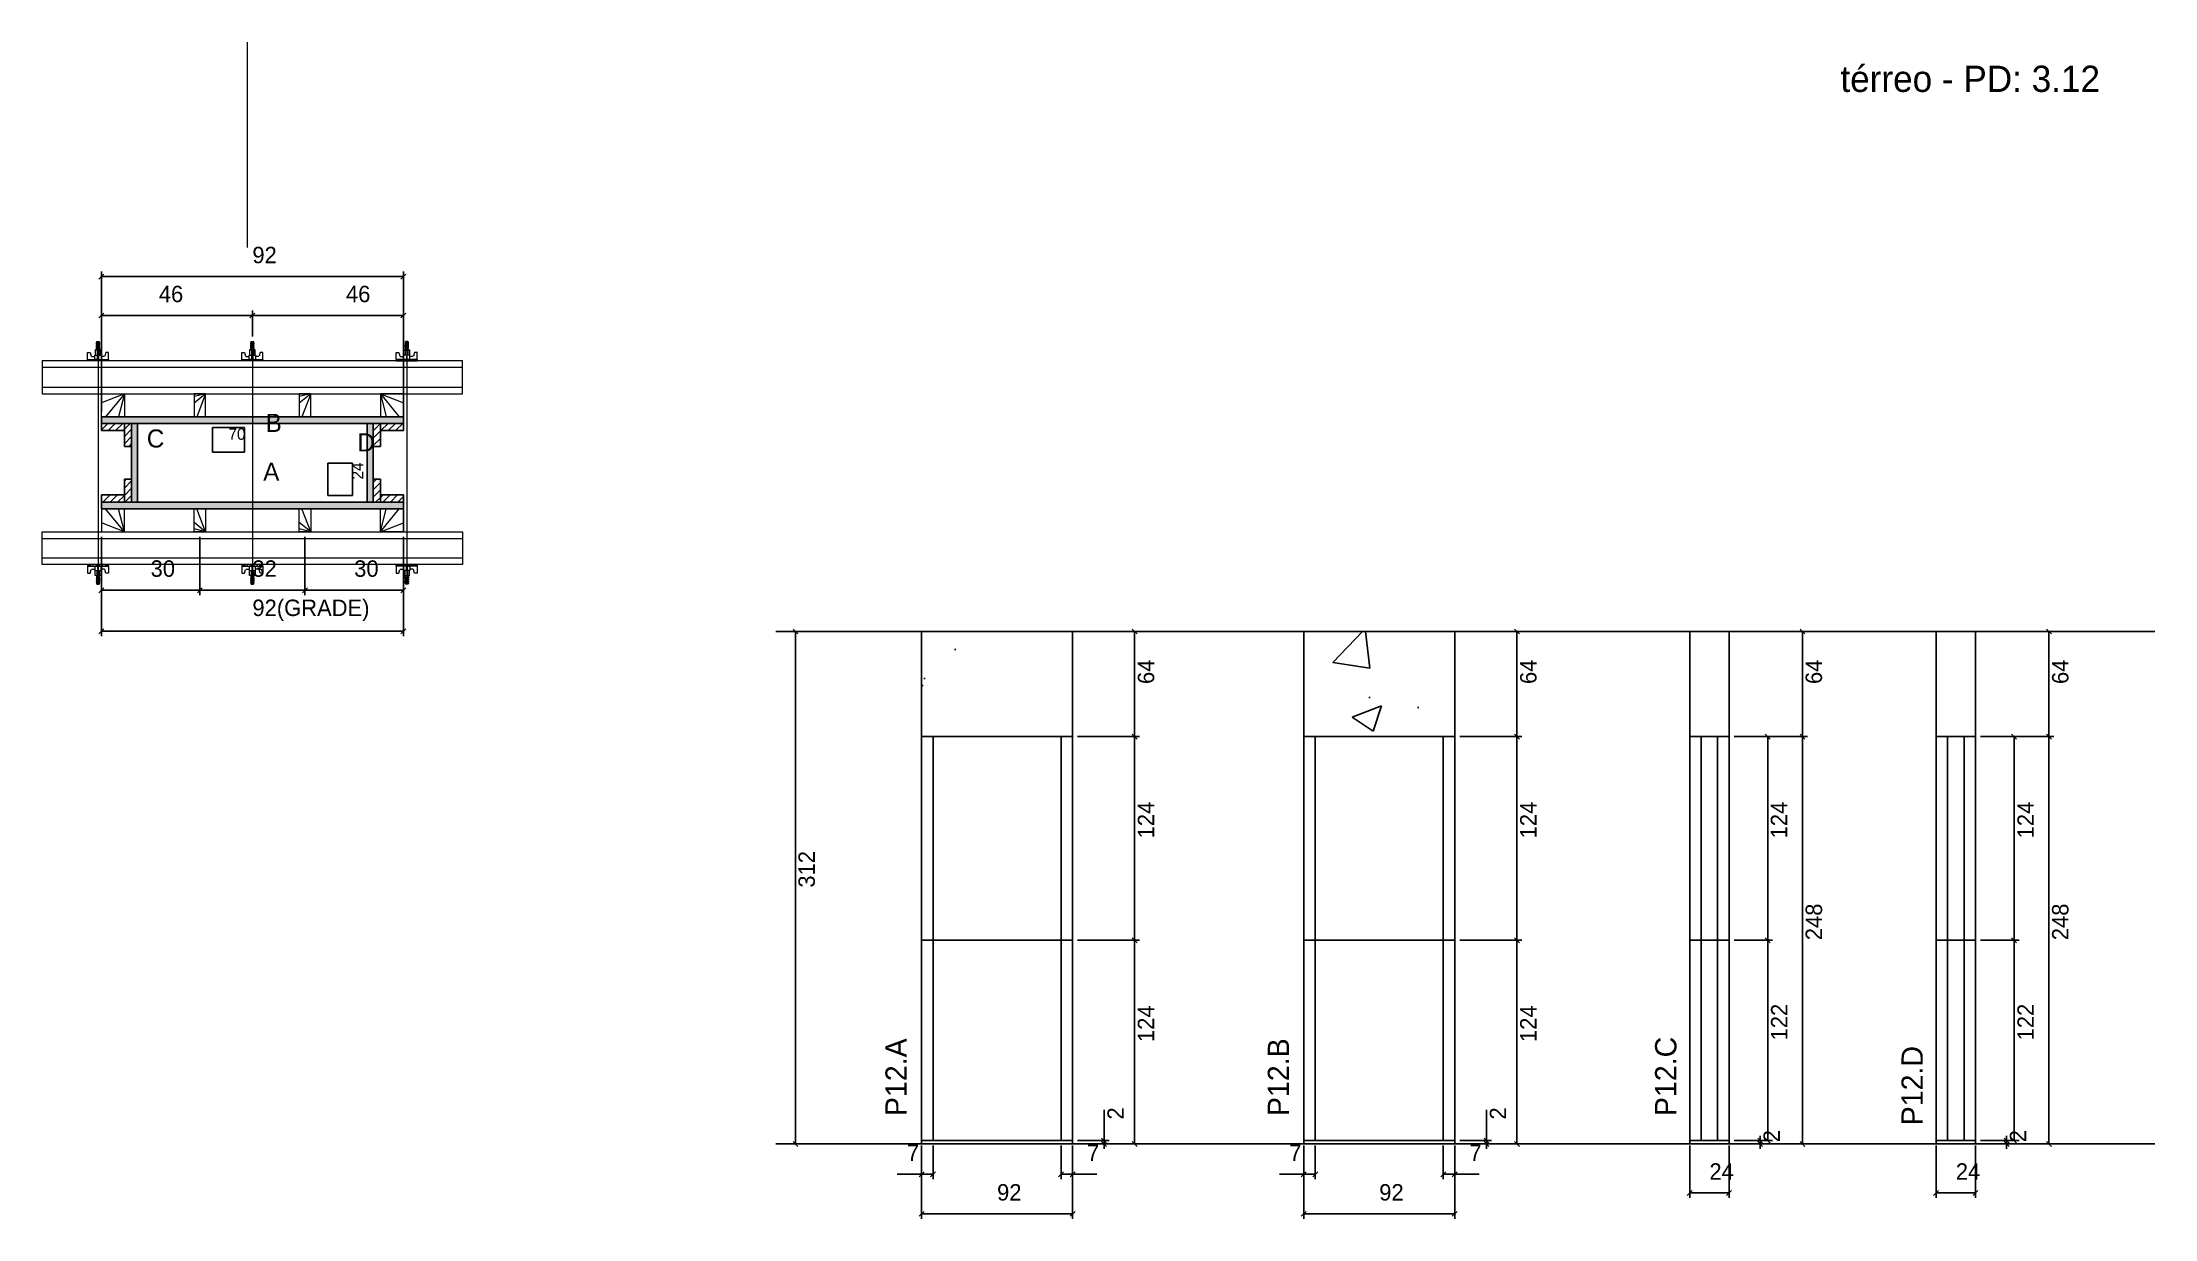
# Model space of a CAD drawing. Header units: metres. Extents: x 17755 to 19042, y 5080 to 5796.
import ezdxf

# ---------------------------------------------------------------- set-up
doc = ezdxf.new("R2010")
doc.units = ezdxf.units.M
for name, color, linetype in [('CHAPA', 7, 'Continuous'), ('COTA', 7, 'Continuous'), ('Hachura', 7, 'Continuous'), ('Madeira', 7, 'Continuous'), ('NOMENCLATURA', 7, 'Continuous'), ('Nível', 7, 'Continuous'), ('Painéis', 7, 'Continuous'), ('Perfil Metálico', 7, 'Continuous'), ('SARR_2.2x7', 7, 'Continuous'), ('SARRAFO', 7, 'Continuous'), ('Texto Seção', 7, 'Continuous'), ('TEXTO_GERAL', 7, 'Continuous')]:
    doc.layers.add(name, color=color, linetype=linetype)

msp = doc.modelspace()

# ---------------------------------------------------------------- hatches: boundary and pattern name
at = {"layer": 'COTA'}
h = msp.add_hatch(dxfattribs=at)
h.set_pattern_fill('AR-CONC')
h.paths.add_polyline_path([(18290.8, 5373.4), (18382.8, 5373.4), (18382.8, 5437.4), (18290.8, 5437.4), (18290.8, 5373.4)])
h = msp.add_hatch(dxfattribs=at)
h.set_pattern_fill('AR-CONC')
h.paths.add_polyline_path([(18523.6, 5373.4), (18615.6, 5373.4), (18615.6, 5437.4), (18523.6, 5437.4), (18523.6, 5373.4)])
h = msp.add_hatch(dxfattribs=at)
h.set_pattern_fill('AR-CONC')
h.paths.add_polyline_path([(18758.7, 5373.4), (18782.7, 5373.4), (18782.7, 5437.4), (18758.7, 5437.4), (18758.7, 5373.4)])
h = msp.add_hatch(dxfattribs=at)
h.set_pattern_fill('AR-CONC')
h.paths.add_polyline_path([(18908.8, 5373.4), (18932.8, 5373.4), (18932.8, 5437.4), (18908.8, 5437.4), (18908.8, 5373.4)])
at = {"layer": 'Hachura'}
h = msp.add_hatch(color=7, dxfattribs=at)
h.dxf.hatch_style = 1
h.paths.add_polyline_path([(17791.2, 5564.1), (17791.2, 5568.1), (17975.2, 5568.1), (17975.2, 5564.1), (17791.2, 5564.1)])
h = msp.add_hatch(color=7, dxfattribs=at)
h.dxf.hatch_style = 1
h.paths.add_polyline_path([(17791.2, 5564.1), (17791.2, 5568.1), (17975.2, 5568.1), (17975.2, 5564.1), (17791.2, 5564.1)])
h = msp.add_hatch(dxfattribs=at)
h.set_pattern_fill('ANSI31')
h.paths.add_polyline_path([(17805.2, 5564.1), (17805.2, 5559.7), (17791.2, 5559.7), (17791.2, 5564.1), (17805.2, 5564.1)])
h = msp.add_hatch(dxfattribs=at)
h.set_pattern_fill('ANSI31')
h.paths.add_polyline_path([(17809.6, 5564.1), (17805.2, 5564.1), (17805.2, 5550.1), (17809.6, 5550.1), (17809.6, 5564.1)])
h = msp.add_hatch(color=7, dxfattribs=at)
h.dxf.hatch_style = 1
h.paths.add_polyline_path([(17813.2, 5564.1), (17809.6, 5564.1), (17809.6, 5516.1), (17813.2, 5516.1), (17813.2, 5564.1)])
h = msp.add_hatch(color=7, dxfattribs=at)
h.dxf.hatch_style = 1
h.paths.add_polyline_path([(17813.2, 5564.1), (17809.6, 5564.1), (17809.6, 5516.1), (17813.2, 5516.1), (17813.2, 5564.1)])
h = msp.add_hatch(color=7, dxfattribs=at)
h.dxf.hatch_style = 1
h.paths.add_polyline_path([(17956.8, 5564.1), (17953.2, 5564.1), (17953.2, 5516.1), (17956.8, 5516.1), (17956.8, 5564.1)])
h = msp.add_hatch(color=7, dxfattribs=at)
h.dxf.hatch_style = 1
h.paths.add_polyline_path([(17956.8, 5564.1), (17953.2, 5564.1), (17953.2, 5516.1), (17956.8, 5516.1), (17956.8, 5564.1)])
h = msp.add_hatch(dxfattribs=at)
h.set_pattern_fill('ANSI31')
h.paths.add_polyline_path([(17961.2, 5564.1), (17956.8, 5564.1), (17956.8, 5550.1), (17961.2, 5550.1), (17961.2, 5564.1)])
h = msp.add_hatch(dxfattribs=at)
h.set_pattern_fill('ANSI31')
h.paths.add_polyline_path([(17961.2, 5564.1), (17961.2, 5559.7), (17975.2, 5559.7), (17975.2, 5564.1), (17961.2, 5564.1)])
h = msp.add_hatch(dxfattribs=at)
h.set_pattern_fill('ANSI31')
h.paths.add_polyline_path([(17805.2, 5516.1), (17805.2, 5520.5), (17791.2, 5520.5), (17791.2, 5516.1), (17805.2, 5516.1)])
h = msp.add_hatch(dxfattribs=at)
h.set_pattern_fill('ANSI31')
h.paths.add_polyline_path([(17809.6, 5516.1), (17805.2, 5516.1), (17805.2, 5530.1), (17809.6, 5530.1), (17809.6, 5516.1)])
h = msp.add_hatch(dxfattribs=at)
h.set_pattern_fill('ANSI31')
h.paths.add_polyline_path([(17961.2, 5516.1), (17956.8, 5516.1), (17956.8, 5530.1), (17961.2, 5530.1), (17961.2, 5516.1)])
h = msp.add_hatch(dxfattribs=at)
h.set_pattern_fill('ANSI31')
h.paths.add_polyline_path([(17961.2, 5516.1), (17961.2, 5520.5), (17975.2, 5520.5), (17975.2, 5516.1), (17961.2, 5516.1)])
h = msp.add_hatch(color=7, dxfattribs=at)
h.dxf.hatch_style = 1
h.paths.add_polyline_path([(17791.2, 5516.1), (17791.2, 5512.1), (17975.2, 5512.1), (17975.2, 5516.1), (17791.2, 5516.1)])
h = msp.add_hatch(color=7, dxfattribs=at)
h.dxf.hatch_style = 1
h.paths.add_polyline_path([(17791.2, 5516.1), (17791.2, 5512.1), (17975.2, 5512.1), (17975.2, 5516.1), (17791.2, 5516.1)])

# ---------------------------------------------------------------- linework, layer by layer
at = {"layer": 'CHAPA', "color": 1, "lineweight": 25}
for points in [[(17791.2, 5564.1), (17791.2, 5568.1), (17975.2, 5568.1), (17975.2, 5564.1)], [(17791.2, 5564.1), (17791.2, 5568.1), (17975.2, 5568.1), (17975.2, 5564.1)], [(17813.2, 5564.1), (17809.6, 5564.1), (17809.6, 5516.1), (17813.2, 5516.1)], [(17813.2, 5564.1), (17809.6, 5564.1), (17809.6, 5516.1), (17813.2, 5516.1)], [(17956.8, 5564.1), (17953.2, 5564.1), (17953.2, 5516.1), (17956.8, 5516.1)], [(17956.8, 5564.1), (17953.2, 5564.1), (17953.2, 5516.1), (17956.8, 5516.1)], [(17791.2, 5516.1), (17791.2, 5512.1), (17975.2, 5512.1), (17975.2, 5516.1)], [(17791.2, 5516.1), (17791.2, 5512.1), (17975.2, 5512.1), (17975.2, 5516.1)]]:
    msp.add_lwpolyline(points, close=True, dxfattribs=at)
at = {"layer": 'COTA', "color": 0, "lineweight": 25}
for p, q in [((17792.7, 5655), (17789.7, 5652)), ((17973.7, 5652), (17976.7, 5655)), ((17792.7, 5631.3), (17789.7, 5628.3)), ((17884.7, 5631.3), (17881.7, 5628.3)), ((17881.7, 5628.3), (17884.7, 5631.3)), ((17973.7, 5628.3), (17976.7, 5631.3)), ((17792.7, 5464), (17789.7, 5461)), ((17849.7, 5461), (17852.7, 5464)), ((17852.7, 5464), (17849.7, 5461)), ((17913.7, 5461), (17916.7, 5464)), ((17916.7, 5464), (17913.7, 5461)), ((17973.7, 5461), (17976.7, 5464)), ((17792.7, 5439), (17789.7, 5436)), ((17973.7, 5436), (17976.7, 5439)), ((18215.5, 5435.9), (18212.5, 5438.9)), ((18422.1, 5435.9), (18419.1, 5438.9)), ((18655, 5435.9), (18652, 5438.9)), ((18828.9, 5435.9), (18825.9, 5438.9)), ((18979, 5435.9), (18976, 5438.9)), ((18419.1, 5374.9), (18422.1, 5371.9)), ((18422.1, 5371.9), (18419.1, 5374.9)), ((18652, 5374.9), (18655, 5371.9)), ((18655, 5371.9), (18652, 5374.9)), ((18807.7, 5371.9), (18804.7, 5374.9)), ((18825.9, 5374.9), (18828.9, 5371.9)), ((18828.9, 5371.9), (18825.9, 5374.9)), ((18957.8, 5371.9), (18954.8, 5374.9)), ((18976, 5374.9), (18979, 5371.9)), ((18979, 5371.9), (18976, 5374.9)), ((18422.1, 5247.9), (18419.1, 5250.9)), ((18419.1, 5250.9), (18422.1, 5247.9)), ((18655, 5247.9), (18652, 5250.9)), ((18652, 5250.9), (18655, 5247.9)), ((18804.7, 5250.9), (18807.7, 5247.9)), ((18807.7, 5247.9), (18804.7, 5250.9)), ((18954.8, 5250.9), (18957.8, 5247.9)), ((18957.8, 5247.9), (18954.8, 5250.9)), ((18212.5, 5126.9), (18215.5, 5123.9)), ((18400.5, 5128.9), (18403.5, 5125.9)), ((18403.5, 5123.9), (18400.5, 5126.9)), ((18419.1, 5126.9), (18422.1, 5123.9)), ((18633.4, 5128.9), (18636.4, 5125.9)), ((18636.4, 5123.9), (18633.4, 5126.9)), ((18652, 5126.9), (18655, 5123.9)), ((18800.1, 5128.9), (18803.1, 5125.9)), ((18803.1, 5123.9), (18800.1, 5126.9)), ((18804.7, 5128.9), (18807.7, 5125.9)), ((18825.9, 5126.9), (18828.9, 5123.9)), ((18950.2, 5128.9), (18953.2, 5125.9)), ((18953.2, 5123.9), (18950.2, 5126.9)), ((18954.8, 5128.9), (18957.8, 5125.9)), ((18976, 5126.9), (18979, 5123.9)), ((18292.3, 5108.4), (18289.3, 5105.4)), ((18296.3, 5105.4), (18299.3, 5108.4)), ((18377.3, 5108.4), (18374.3, 5105.4)), ((18381.3, 5105.4), (18384.3, 5108.4)), ((18525.1, 5108.4), (18522.1, 5105.4)), ((18529.1, 5105.4), (18532.1, 5108.4)), ((18610.1, 5108.4), (18607.1, 5105.4)), ((18614.1, 5105.4), (18617.1, 5108.4)), ((18760.2, 5097), (18757.2, 5094)), ((18781.2, 5094), (18784.2, 5097)), ((18910.3, 5097), (18907.3, 5094)), ((18931.3, 5094), (18934.3, 5097)), ((18292.3, 5084.3), (18289.3, 5081.3)), ((18381.3, 5081.3), (18384.3, 5084.3)), ((18525.1, 5084.3), (18522.1, 5081.3)), ((18614.1, 5081.3), (18617.1, 5084.3))]:
    msp.add_line(p, q, dxfattribs=at)
at = {"layer": 'COTA', "color": 241, "lineweight": 25}
for p, q in [((17791.2, 5571.1), (17791.2, 5656.5)), ((17975.2, 5653.5), (17791.2, 5653.5)), ((17975.2, 5571.1), (17975.2, 5656.5)), ((17791.2, 5605.1), (17791.2, 5632.8)), ((17791.2, 5629.8), (17883.2, 5629.8)), ((17883.2, 5616.9), (17883.2, 5632.8)), ((17883.2, 5616.9), (17883.2, 5632.8)), ((17975.2, 5629.8), (17883.2, 5629.8)), ((17975.2, 5605.1), (17975.2, 5632.8)), ((17791.2, 5495.1), (17791.2, 5434.5)), ((17791.2, 5495.1), (17791.2, 5459.5)), ((17851.2, 5495.1), (17851.2, 5459.5)), ((17851.2, 5495.1), (17851.2, 5459.5)), ((17915.2, 5495.1), (17915.2, 5459.5)), ((17915.2, 5495.1), (17915.2, 5459.5)), ((17975.2, 5495.1), (17975.2, 5434.5)), ((17975.2, 5495.1), (17975.2, 5459.5)), ((17791.2, 5462.5), (17851.2, 5462.5)), ((17851.2, 5462.5), (17915.2, 5462.5)), ((17915.2, 5462.5), (17975.2, 5462.5)), ((17975.2, 5437.5), (17791.2, 5437.5)), ((18382.8, 5437.4), (18290.8, 5437.4)), ((18290.8, 5373.4), (18290.8, 5437.4)), ((18382.8, 5373.4), (18382.8, 5437.4)), ((18615.6, 5437.4), (18523.6, 5437.4)), ((18523.6, 5373.4), (18523.6, 5437.4)), ((18615.6, 5373.4), (18615.6, 5437.4))]:
    msp.add_line(p, q, dxfattribs=at)
at = {"layer": 'COTA', "color": 180, "lineweight": 25}
for p, q in [((17878.3, 5561.6), (17859, 5561.6)), ((17859, 5561.6), (17859, 5546.6)), ((17878.3, 5546.6), (17878.3, 5561.6)), ((17859, 5546.6), (17878.3, 5546.6)), ((17944.2, 5539.8), (17929.2, 5539.8)), ((17929.2, 5539.8), (17929.2, 5520.1)), ((17944.2, 5520.1), (17944.2, 5539.8)), ((17929.2, 5520.1), (17944.2, 5520.1))]:
    msp.add_line(p, q, dxfattribs=at)
at = {"layer": 'COTA', "color": 4, "lineweight": 25}
for p, q in [((18205.1, 5437.4), (18217, 5437.4)), ((18214, 5125.4), (18214, 5437.4)), ((18385.8, 5437.4), (18423.6, 5437.4)), ((18420.6, 5373.4), (18420.6, 5437.4)), ((18618.6, 5437.4), (18656.5, 5437.4)), ((18653.5, 5373.4), (18653.5, 5437.4)), ((18785.7, 5437.4), (18830.4, 5437.4)), ((18827.4, 5373.4), (18827.4, 5437.4)), ((18935.8, 5437.4), (18980.5, 5437.4)), ((18977.5, 5373.4), (18977.5, 5437.4)), ((18385.8, 5373.4), (18423.6, 5373.4)), ((18385.8, 5373.4), (18423.6, 5373.4)), ((18420.6, 5249.4), (18420.6, 5373.4)), ((18618.6, 5373.4), (18656.5, 5373.4)), ((18618.6, 5373.4), (18656.5, 5373.4)), ((18653.5, 5249.4), (18653.5, 5373.4)), ((18785.7, 5373.4), (18830.4, 5373.4)), ((18785.7, 5373.4), (18830.4, 5373.4)), ((18785.7, 5373.4), (18809.2, 5373.4)), ((18806.2, 5373.4), (18806.2, 5249.4)), ((18827.4, 5125.4), (18827.4, 5373.4)), ((18935.8, 5373.4), (18980.5, 5373.4)), ((18935.8, 5373.4), (18980.5, 5373.4)), ((18935.8, 5373.4), (18959.3, 5373.4)), ((18956.3, 5373.4), (18956.3, 5249.4)), ((18977.5, 5125.4), (18977.5, 5373.4)), ((18385.8, 5249.4), (18423.6, 5249.4)), ((18385.8, 5249.4), (18423.6, 5249.4)), ((18420.6, 5125.4), (18420.6, 5249.4)), ((18618.6, 5249.4), (18656.5, 5249.4)), ((18618.6, 5249.4), (18656.5, 5249.4)), ((18653.5, 5125.4), (18653.5, 5249.4)), ((18785.7, 5249.4), (18809.2, 5249.4)), ((18785.7, 5249.4), (18809.2, 5249.4)), ((18806.2, 5249.4), (18806.2, 5127.4)), ((18935.8, 5249.4), (18959.3, 5249.4)), ((18935.8, 5249.4), (18959.3, 5249.4)), ((18956.3, 5249.4), (18956.3, 5127.4)), ((18402, 5127.4), (18402, 5146.2)), ((18634.9, 5127.4), (18634.9, 5146.2)), ((18205.1, 5125.4), (18217, 5125.4)), ((18290.8, 5124.4), (18290.8, 5079.8)), ((18290.8, 5122.4), (18290.8, 5103.9)), ((18297.8, 5124.4), (18297.8, 5103.9)), ((18375.8, 5124.4), (18375.8, 5103.9)), ((18382.8, 5124.4), (18382.8, 5079.8)), ((18382.8, 5122.4), (18382.8, 5103.9)), ((18385.8, 5127.4), (18405, 5127.4)), ((18385.8, 5125.4), (18405, 5125.4)), ((18385.8, 5125.4), (18423.6, 5125.4)), ((18402, 5125.4), (18402, 5127.4)), ((18402, 5125.4), (18402, 5122.4)), ((18523.6, 5124.4), (18523.6, 5079.8)), ((18523.6, 5122.4), (18523.6, 5103.9)), ((18530.6, 5124.4), (18530.6, 5103.9)), ((18608.6, 5124.4), (18608.6, 5103.9)), ((18615.6, 5124.4), (18615.6, 5079.8)), ((18615.6, 5122.4), (18615.6, 5103.9)), ((18618.6, 5127.4), (18637.9, 5127.4)), ((18618.6, 5125.4), (18637.9, 5125.4)), ((18618.6, 5125.4), (18656.5, 5125.4)), ((18634.9, 5125.4), (18634.9, 5127.4)), ((18634.9, 5125.4), (18634.9, 5122.4)), ((18758.7, 5124.4), (18758.7, 5092.5)), ((18782.7, 5124.4), (18782.7, 5092.5)), ((18785.7, 5127.4), (18804.6, 5127.4)), ((18785.7, 5127.4), (18809.2, 5127.4)), ((18785.7, 5125.4), (18804.6, 5125.4)), ((18785.7, 5125.4), (18830.4, 5125.4)), ((18801.6, 5127.4), (18801.6, 5130.4)), ((18801.6, 5125.4), (18801.6, 5127.4)), ((18801.6, 5125.4), (18801.6, 5122.4)), ((18908.8, 5124.4), (18908.8, 5092.5)), ((18932.8, 5124.4), (18932.8, 5092.5)), ((18935.8, 5127.4), (18954.7, 5127.4)), ((18935.8, 5127.4), (18959.3, 5127.4)), ((18935.8, 5125.4), (18954.7, 5125.4)), ((18935.8, 5125.4), (18980.5, 5125.4)), ((18951.7, 5127.4), (18951.7, 5130.4)), ((18951.7, 5125.4), (18951.7, 5127.4)), ((18951.7, 5125.4), (18951.7, 5122.4)), ((18290.8, 5106.9), (18276, 5106.9)), ((18297.8, 5106.9), (18290.8, 5106.9)), ((18375.8, 5106.9), (18382.8, 5106.9)), ((18382.8, 5106.9), (18397.5, 5106.9)), ((18523.6, 5106.9), (18508.9, 5106.9)), ((18530.6, 5106.9), (18523.6, 5106.9)), ((18608.6, 5106.9), (18615.6, 5106.9)), ((18615.6, 5106.9), (18630.4, 5106.9)), ((18382.8, 5082.8), (18290.8, 5082.8)), ((18615.6, 5082.8), (18523.6, 5082.8)), ((18758.7, 5095.5), (18782.7, 5095.5)), ((18908.8, 5095.5), (18932.8, 5095.5))]:
    msp.add_line(p, q, dxfattribs=at)
at = {"layer": 'COTA', "color": 241, "lineweight": 25}
for points in [[(18782.7, 5373.4), (18782.7, 5437.4), (18758.7, 5437.4), (18758.7, 5373.4)], [(18932.8, 5373.4), (18932.8, 5437.4), (18908.8, 5437.4), (18908.8, 5373.4)]]:
    msp.add_lwpolyline(points, dxfattribs=at)
at = {"layer": 'Hachura', "color": 0, "lineweight": 9}
for p, q in [((17788.1, 5613.2), (17790.3, 5612.1)), ((17790.2, 5611.9), (17788.1, 5612.9)), ((17788.1, 5612), (17790.3, 5610.9)), ((17790.2, 5610.7), (17788.1, 5611.8)), ((17788.1, 5610.8), (17790.3, 5609.8)), ((17790.2, 5609.5), (17788.1, 5610.6)), ((17788.2, 5613.6), (17788.5, 5613.9)), ((17788.2, 5613.3), (17788.2, 5613.6)), ((17790.1, 5613.6), (17788.2, 5613.6)), ((17788.2, 5613.3), (17790.1, 5612.3)), ((17788.2, 5613.3), (17790.1, 5612.3)), ((17788.2, 5612.1), (17788.2, 5612.7)), ((17790.1, 5611.8), (17788.2, 5612.7)), ((17788.2, 5612.1), (17790.1, 5611.1)), ((17788.2, 5610.9), (17788.2, 5611.6)), ((17790.1, 5610.6), (17788.2, 5611.6)), ((17788.2, 5611.4), (17788.2, 5611.6)), ((17788.2, 5610.9), (17790.1, 5610)), ((17788.2, 5609.8), (17788.2, 5610.4)), ((17790.1, 5609.5), (17788.2, 5610.4)), ((17788.5, 5613.9), (17789.8, 5613.9)), ((17790.1, 5612.9), (17788.8, 5613.6)), ((17790.2, 5613), (17789.1, 5613.6)), ((17789.6, 5613.6), (17790.3, 5613.2)), ((17790.1, 5613.6), (17789.8, 5613.9)), ((17789.8, 5613.6), (17790.1, 5613.4)), ((17790.1, 5612.9), (17790.1, 5612.3)), ((17790.1, 5611.1), (17790.1, 5611.8)), ((17790.1, 5610.4), (17790.1, 5610.6)), ((17790.1, 5610.4), (17790.1, 5610)), ((17882.1, 5613.2), (17884.3, 5612.1)), ((17884.2, 5611.9), (17882.1, 5612.9)), ((17882.1, 5612), (17884.3, 5610.9)), ((17884.2, 5610.7), (17882.1, 5611.8)), ((17882.1, 5610.8), (17884.3, 5609.8)), ((17884.2, 5609.5), (17882.1, 5610.6)), ((17882.2, 5613.6), (17882.5, 5613.9)), ((17882.2, 5613.3), (17882.2, 5613.6)), ((17884.1, 5613.6), (17882.2, 5613.6)), ((17882.2, 5613.3), (17884.1, 5612.3)), ((17882.2, 5613.3), (17884.1, 5612.3)), ((17882.2, 5612.1), (17882.2, 5612.7)), ((17884.1, 5611.8), (17882.2, 5612.7)), ((17882.2, 5612.1), (17884.1, 5611.1)), ((17882.2, 5610.9), (17882.2, 5611.6)), ((17884.1, 5610.6), (17882.2, 5611.6)), ((17882.2, 5611.4), (17882.2, 5611.6)), ((17882.2, 5610.9), (17884.1, 5610)), ((17882.2, 5609.8), (17882.2, 5610.4)), ((17884.1, 5609.5), (17882.2, 5610.4)), ((17882.5, 5613.9), (17883.8, 5613.9)), ((17884.1, 5612.9), (17882.8, 5613.6)), ((17884.2, 5613), (17883.1, 5613.6)), ((17883.6, 5613.6), (17884.3, 5613.2)), ((17884.1, 5613.6), (17883.8, 5613.9)), ((17883.8, 5613.6), (17884.1, 5613.4)), ((17884.1, 5612.9), (17884.1, 5612.3)), ((17884.1, 5611.1), (17884.1, 5611.8)), ((17884.1, 5610.4), (17884.1, 5610.6)), ((17884.1, 5610.4), (17884.1, 5610)), ((17976.8, 5613.6), (17976.1, 5613.2)), ((17978.3, 5613.2), (17976.1, 5612.1)), ((17978.3, 5612), (17976.1, 5610.9)), ((17978.3, 5610.8), (17976.1, 5609.8)), ((17976.2, 5613), (17977.3, 5613.6)), ((17976.2, 5611.9), (17978.3, 5612.9)), ((17976.2, 5610.7), (17978.3, 5611.8)), ((17976.2, 5609.5), (17978.3, 5610.6)), ((17976.3, 5613.6), (17976.6, 5613.9)), ((17976.6, 5613.6), (17976.3, 5613.4)), ((17976.3, 5612.9), (17977.6, 5613.6)), ((17976.3, 5613.6), (17978.2, 5613.6)), ((17978.2, 5613.3), (17976.3, 5612.3)), ((17978.2, 5613.3), (17976.3, 5612.3)), ((17976.3, 5612.9), (17976.3, 5612.3)), ((17976.3, 5611.8), (17978.2, 5612.7)), ((17978.2, 5612.1), (17976.3, 5611.1)), ((17976.3, 5611.1), (17976.3, 5611.8)), ((17976.3, 5610.6), (17978.2, 5611.6)), ((17978.2, 5610.9), (17976.3, 5610)), ((17976.3, 5610.4), (17976.3, 5610.6)), ((17976.3, 5610.4), (17976.3, 5610)), ((17976.3, 5609.5), (17978.2, 5610.4)), ((17977.9, 5613.9), (17976.6, 5613.9)), ((17978.2, 5613.6), (17977.9, 5613.9)), ((17978.2, 5613.3), (17978.2, 5613.6)), ((17978.2, 5612.1), (17978.2, 5612.7)), ((17978.2, 5610.9), (17978.2, 5611.6)), ((17978.2, 5611.4), (17978.2, 5611.6)), ((17978.2, 5609.8), (17978.2, 5610.4)), ((17782.7, 5607.3), (17784.4, 5607.3)), ((17782.7, 5603), (17795.6, 5603)), ((17782.7, 5603), (17787.9, 5603)), ((17782.8, 5602.1), (17782.8, 5607.2)), ((17795.6, 5602.1), (17782.8, 5602.1)), ((17782.9, 5603), (17782.9, 5602.1)), ((17783.1, 5603), (17783.1, 5602.1)), ((17783.4, 5603), (17783.4, 5602.1)), ((17783.9, 5603), (17783.9, 5602.1)), ((17784.4, 5607.3), (17785, 5605)), ((17784.7, 5603), (17784.7, 5602.1)), ((17785.3, 5604.8), (17787.3, 5604.8)), ((17786.2, 5603), (17786.2, 5602.1)), ((17794.7, 5602.1), (17786.9, 5602.1)), ((17787.3, 5605.6), (17791.1, 5605.6)), ((17787.3, 5603), (17787.3, 5605.6)), ((17789.2, 5603), (17787.3, 5603)), ((17790.9, 5608.8), (17787.5, 5608.8)), ((17787.5, 5608.8), (17787.5, 5605.6)), ((17790.9, 5608.7), (17787.5, 5608.7)), ((17787.9, 5603), (17788.6, 5603)), ((17789.3, 5608.8), (17788.1, 5609.4)), ((17788.2, 5609.8), (17790.1, 5608.8)), ((17789.1, 5608.8), (17788.2, 5609.3)), ((17788.2, 5608.8), (17788.2, 5609.3)), ((17788.2, 5602.7), (17788.2, 5602.9)), ((17788.2, 5602.2), (17788.2, 5602.7)), ((17788.6, 5608.8), (17788.6, 5605.6)), ((17788.9, 5603), (17788.9, 5605)), ((17789.2, 5603), (17789.2, 5602.1)), ((17789.4, 5605), (17789.4, 5603)), ((17790.1, 5609.5), (17790.1, 5608.8)), ((17790.1, 5608.8), (17790.1, 5605.6)), ((17790.2, 5602.9), (17790.2, 5602.4)), ((17790.9, 5605.6), (17790.9, 5608.8)), ((17791.1, 5605.6), (17790.9, 5605.6)), ((17791.1, 5605.6), (17790.9, 5605.6)), ((17791.1, 5605.6), (17791.1, 5603)), ((17793.1, 5604.8), (17791.1, 5604.8)), ((17792.2, 5603), (17792.2, 5602.1)), ((17794, 5607.3), (17793.4, 5605)), ((17793.7, 5603), (17793.7, 5602.1)), ((17795.6, 5607.3), (17794, 5607.3)), ((17794.5, 5603), (17794.5, 5602.1)), ((17795, 5603), (17795, 5602.1)), ((17795.3, 5603), (17795.3, 5602.1)), ((17795.5, 5603), (17795.5, 5602.1)), ((17795.6, 5603), (17795.6, 5607.3)), ((17795.6, 5603), (17795.6, 5602.1)), ((17876.7, 5607.3), (17878.4, 5607.3)), ((17876.7, 5603), (17889.6, 5603)), ((17876.7, 5603), (17881.9, 5603)), ((17876.8, 5602.1), (17876.8, 5607.2)), ((17889.6, 5602.1), (17876.8, 5602.1)), ((17876.9, 5603), (17876.9, 5602.1)), ((17877.1, 5603), (17877.1, 5602.1)), ((17877.4, 5603), (17877.4, 5602.1)), ((17877.9, 5603), (17877.9, 5602.1)), ((17878.4, 5607.3), (17879, 5605)), ((17878.7, 5603), (17878.7, 5602.1)), ((17879.3, 5604.8), (17881.3, 5604.8)), ((17880.2, 5603), (17880.2, 5602.1)), ((17888.7, 5602.1), (17880.9, 5602.1)), ((17881.3, 5605.6), (17885.1, 5605.6)), ((17881.3, 5603), (17881.3, 5605.6)), ((17883.2, 5603), (17881.3, 5603)), ((17884.9, 5608.8), (17881.5, 5608.8)), ((17881.5, 5608.8), (17881.5, 5605.6)), ((17884.9, 5608.7), (17881.5, 5608.7)), ((17881.9, 5603), (17882.6, 5603)), ((17883.3, 5608.8), (17882.1, 5609.4)), ((17882.2, 5609.8), (17884.1, 5608.8)), ((17883.1, 5608.8), (17882.2, 5609.3)), ((17882.2, 5608.8), (17882.2, 5609.3)), ((17882.2, 5602.7), (17882.2, 5602.9)), ((17882.2, 5602.2), (17882.2, 5602.7)), ((17882.6, 5608.8), (17882.6, 5605.6)), ((17882.9, 5603), (17882.9, 5605)), ((17883.2, 5603), (17883.2, 5602.1)), ((17883.4, 5605), (17883.4, 5603)), ((17884.1, 5609.5), (17884.1, 5608.8)), ((17884.1, 5608.8), (17884.1, 5605.6)), ((17884.2, 5602.9), (17884.2, 5602.4)), ((17884.9, 5605.6), (17884.9, 5608.8)), ((17885.1, 5605.6), (17884.9, 5605.6)), ((17885.1, 5605.6), (17884.9, 5605.6)), ((17885.1, 5605.6), (17885.1, 5603)), ((17887.1, 5604.8), (17885.1, 5604.8)), ((17886.2, 5603), (17886.2, 5602.1)), ((17888, 5607.3), (17887.4, 5605)), ((17887.7, 5603), (17887.7, 5602.1)), ((17889.6, 5607.3), (17888, 5607.3)), ((17888.5, 5603), (17888.5, 5602.1)), ((17889, 5603), (17889, 5602.1)), ((17889.3, 5603), (17889.3, 5602.1)), ((17889.5, 5603), (17889.5, 5602.1)), ((17889.6, 5603), (17889.6, 5607.3)), ((17889.6, 5603), (17889.6, 5602.1)), ((17970.8, 5603), (17970.8, 5607.3)), ((17970.8, 5607.3), (17972.4, 5607.3)), ((17983.7, 5603), (17970.8, 5603)), ((17970.8, 5603), (17970.8, 5602.1)), ((17970.8, 5602.1), (17983.6, 5602.1)), ((17970.9, 5603), (17970.9, 5602.1)), ((17971.1, 5603), (17971.1, 5602.1)), ((17971.4, 5603), (17971.4, 5602.1)), ((17971.7, 5602.1), (17979.5, 5602.1)), ((17971.9, 5603), (17971.9, 5602.1)), ((17972.4, 5607.3), (17973, 5605)), ((17972.7, 5603), (17972.7, 5602.1)), ((17973.3, 5604.8), (17975.3, 5604.8)), ((17974.2, 5603), (17974.2, 5602.1)), ((17979.1, 5605.6), (17975.3, 5605.6)), ((17975.3, 5605.6), (17975.3, 5603)), ((17975.3, 5605.6), (17975.5, 5605.6)), ((17975.3, 5605.6), (17975.5, 5605.6)), ((17975.5, 5608.8), (17978.9, 5608.8)), ((17975.5, 5605.6), (17975.5, 5608.8)), ((17975.5, 5608.7), (17978.9, 5608.7)), ((17976.2, 5602.9), (17976.2, 5602.4)), ((17978.2, 5609.8), (17976.3, 5608.8)), ((17976.3, 5609.5), (17976.3, 5608.8)), ((17976.3, 5608.8), (17976.3, 5605.6)), ((17977, 5605), (17977, 5603)), ((17977.1, 5608.8), (17978.3, 5609.4)), ((17977.2, 5603), (17979.1, 5603)), ((17977.2, 5603), (17977.2, 5602.1)), ((17977.3, 5608.8), (17978.2, 5609.3)), ((17977.5, 5603), (17977.5, 5605)), ((17977.8, 5608.8), (17977.8, 5605.6)), ((17978.5, 5603), (17977.8, 5603)), ((17978.2, 5608.8), (17978.2, 5609.3)), ((17978.2, 5602.7), (17978.2, 5602.9)), ((17978.2, 5602.2), (17978.2, 5602.7)), ((17983.7, 5603), (17978.5, 5603)), ((17978.9, 5608.8), (17978.9, 5605.6)), ((17979.1, 5603), (17979.1, 5605.6)), ((17981.1, 5604.8), (17979.1, 5604.8)), ((17980.2, 5603), (17980.2, 5602.1)), ((17982, 5607.3), (17981.4, 5605)), ((17981.7, 5603), (17981.7, 5602.1)), ((17983.7, 5607.3), (17982, 5607.3)), ((17982.5, 5603), (17982.5, 5602.1)), ((17983, 5603), (17983, 5602.1)), ((17983.3, 5603), (17983.3, 5602.1)), ((17983.5, 5603), (17983.5, 5602.1)), ((17983.6, 5602.1), (17983.6, 5607.2)), ((17782.7, 5477.2), (17795.6, 5477.2)), ((17782.7, 5477.2), (17787.9, 5477.2)), ((17782.7, 5472.9), (17784.4, 5472.9)), ((17795.6, 5478.1), (17782.8, 5478.1)), ((17782.8, 5478.1), (17782.8, 5473)), ((17782.9, 5477.2), (17782.9, 5478.1)), ((17783.1, 5477.2), (17783.1, 5478.1)), ((17783.4, 5477.2), (17783.4, 5478.1)), ((17783.9, 5477.2), (17783.9, 5478.1)), ((17784.4, 5472.9), (17785, 5475.1)), ((17784.7, 5477.2), (17784.7, 5478.1)), ((17785.3, 5475.4), (17787.3, 5475.4)), ((17786.2, 5477.2), (17786.2, 5478.1)), ((17794.7, 5478.1), (17786.9, 5478.1)), ((17789.2, 5477.2), (17787.3, 5477.2)), ((17787.3, 5477.2), (17787.3, 5474.6)), ((17787.3, 5474.6), (17791.1, 5474.6)), ((17787.5, 5471.4), (17787.5, 5474.6)), ((17790.9, 5471.5), (17787.5, 5471.5)), ((17790.9, 5471.4), (17787.5, 5471.4)), ((17787.9, 5477.2), (17788.6, 5477.2)), ((17789.3, 5471.4), (17788.1, 5470.8)), ((17790.2, 5470.7), (17788.1, 5469.6)), ((17788.1, 5469.4), (17790.3, 5470.4)), ((17790.2, 5469.5), (17788.1, 5468.4)), ((17788.1, 5468.2), (17790.3, 5469.3)), ((17788.2, 5477.9), (17788.2, 5477.5)), ((17788.2, 5477.5), (17788.2, 5477.3)), ((17788.2, 5470.4), (17790.1, 5471.4)), ((17789.1, 5471.4), (17788.2, 5470.9)), ((17788.2, 5471.4), (17788.2, 5470.9)), ((17790.1, 5470.7), (17788.2, 5469.8)), ((17788.2, 5470.4), (17788.2, 5469.8)), ((17788.2, 5469.3), (17790.1, 5470.2)), ((17790.1, 5469.6), (17788.2, 5468.6)), ((17788.2, 5469.3), (17788.2, 5468.6)), ((17788.2, 5468.1), (17790.1, 5469.1)), ((17788.2, 5468.8), (17788.2, 5468.6)), ((17788.6, 5471.4), (17788.6, 5474.6)), ((17788.9, 5477.2), (17788.9, 5475.2)), ((17789.2, 5477.2), (17789.2, 5478.1)), ((17789.4, 5475.2), (17789.4, 5477.2)), ((17790.1, 5471.4), (17790.1, 5474.6)), ((17790.1, 5470.7), (17790.1, 5471.4)), ((17790.1, 5469.8), (17790.1, 5470.2)), ((17790.1, 5469.8), (17790.1, 5469.6)), ((17790.1, 5469.1), (17790.1, 5468.4)), ((17790.2, 5477.3), (17790.2, 5477.8)), ((17790.9, 5474.6), (17790.9, 5471.4)), ((17791.1, 5474.6), (17790.9, 5474.6)), ((17791.1, 5474.6), (17790.9, 5474.6)), ((17791.1, 5474.6), (17791.1, 5477.2)), ((17793.1, 5475.4), (17791.1, 5475.4)), ((17792.2, 5477.2), (17792.2, 5478.1)), ((17794, 5472.9), (17793.4, 5475.1)), ((17793.7, 5477.2), (17793.7, 5478.1)), ((17795.6, 5472.9), (17794, 5472.9)), ((17794.5, 5477.2), (17794.5, 5478.1)), ((17795, 5477.2), (17795, 5478.1)), ((17795.3, 5477.2), (17795.3, 5478.1)), ((17795.5, 5477.2), (17795.5, 5478.1)), ((17795.6, 5477.2), (17795.6, 5478.1)), ((17795.6, 5477.2), (17795.6, 5472.9)), ((17876.7, 5477.2), (17889.6, 5477.2)), ((17876.7, 5477.2), (17881.9, 5477.2)), ((17876.7, 5472.9), (17878.4, 5472.9)), ((17889.6, 5478.1), (17876.8, 5478.1)), ((17876.8, 5478.1), (17876.8, 5473)), ((17876.9, 5477.2), (17876.9, 5478.1)), ((17877.1, 5477.2), (17877.1, 5478.1)), ((17877.4, 5477.2), (17877.4, 5478.1)), ((17877.9, 5477.2), (17877.9, 5478.1)), ((17878.4, 5472.9), (17879, 5475.1)), ((17878.7, 5477.2), (17878.7, 5478.1)), ((17879.3, 5475.4), (17881.3, 5475.4)), ((17880.2, 5477.2), (17880.2, 5478.1)), ((17888.7, 5478.1), (17880.9, 5478.1)), ((17883.2, 5477.2), (17881.3, 5477.2)), ((17881.3, 5477.2), (17881.3, 5474.6)), ((17881.3, 5474.6), (17885.1, 5474.6)), ((17881.5, 5471.4), (17881.5, 5474.6)), ((17884.9, 5471.5), (17881.5, 5471.5)), ((17884.9, 5471.4), (17881.5, 5471.4)), ((17881.9, 5477.2), (17882.6, 5477.2)), ((17883.3, 5471.4), (17882.1, 5470.8)), ((17884.2, 5470.7), (17882.1, 5469.6)), ((17882.1, 5469.4), (17884.3, 5470.4)), ((17884.2, 5469.5), (17882.1, 5468.4)), ((17882.1, 5468.2), (17884.3, 5469.3)), ((17882.2, 5477.9), (17882.2, 5477.5)), ((17882.2, 5477.5), (17882.2, 5477.3)), ((17882.2, 5470.4), (17884.1, 5471.4)), ((17883.1, 5471.4), (17882.2, 5470.9)), ((17882.2, 5471.4), (17882.2, 5470.9)), ((17884.1, 5470.7), (17882.2, 5469.8)), ((17882.2, 5470.4), (17882.2, 5469.8)), ((17882.2, 5469.3), (17884.1, 5470.2)), ((17884.1, 5469.6), (17882.2, 5468.6)), ((17882.2, 5469.3), (17882.2, 5468.6)), ((17882.2, 5468.1), (17884.1, 5469.1)), ((17882.2, 5468.8), (17882.2, 5468.6)), ((17882.6, 5471.4), (17882.6, 5474.6)), ((17882.9, 5477.2), (17882.9, 5475.2)), ((17883.2, 5477.2), (17883.2, 5478.1)), ((17883.4, 5475.2), (17883.4, 5477.2)), ((17884.1, 5471.4), (17884.1, 5474.6)), ((17884.1, 5470.7), (17884.1, 5471.4)), ((17884.1, 5469.8), (17884.1, 5470.2)), ((17884.1, 5469.8), (17884.1, 5469.6)), ((17884.1, 5469.1), (17884.1, 5468.4)), ((17884.2, 5477.3), (17884.2, 5477.8)), ((17884.9, 5474.6), (17884.9, 5471.4)), ((17885.1, 5474.6), (17884.9, 5474.6)), ((17885.1, 5474.6), (17884.9, 5474.6)), ((17885.1, 5474.6), (17885.1, 5477.2)), ((17887.1, 5475.4), (17885.1, 5475.4)), ((17886.2, 5477.2), (17886.2, 5478.1)), ((17888, 5472.9), (17887.4, 5475.1)), ((17887.7, 5477.2), (17887.7, 5478.1)), ((17889.6, 5472.9), (17888, 5472.9)), ((17888.5, 5477.2), (17888.5, 5478.1)), ((17889, 5477.2), (17889, 5478.1)), ((17889.3, 5477.2), (17889.3, 5478.1)), ((17889.5, 5477.2), (17889.5, 5478.1)), ((17889.6, 5477.2), (17889.6, 5478.1)), ((17889.6, 5477.2), (17889.6, 5472.9)), ((17970.8, 5478.1), (17983.6, 5478.1)), ((17970.8, 5477.2), (17970.8, 5478.1)), ((17983.7, 5477.2), (17970.8, 5477.2)), ((17970.8, 5477.2), (17970.8, 5472.9)), ((17970.8, 5472.9), (17972.4, 5472.9)), ((17970.9, 5477.2), (17970.9, 5478.1)), ((17971.1, 5477.2), (17971.1, 5478.1)), ((17971.4, 5477.2), (17971.4, 5478.1)), ((17971.7, 5478.1), (17979.5, 5478.1)), ((17971.9, 5477.2), (17971.9, 5478.1)), ((17972.4, 5472.9), (17973, 5475.1)), ((17972.7, 5477.2), (17972.7, 5478.1)), ((17973.3, 5475.4), (17975.3, 5475.4)), ((17974.2, 5477.2), (17974.2, 5478.1)), ((17975.3, 5474.6), (17975.3, 5477.2)), ((17979.1, 5474.6), (17975.3, 5474.6)), ((17975.3, 5474.6), (17975.5, 5474.6)), ((17975.3, 5474.6), (17975.5, 5474.6)), ((17975.5, 5474.6), (17975.5, 5471.4)), ((17975.5, 5471.5), (17978.9, 5471.5)), ((17975.5, 5471.4), (17978.9, 5471.4)), ((17978.3, 5469.4), (17976.1, 5470.4)), ((17978.3, 5468.2), (17976.1, 5469.3)), ((17976.2, 5477.3), (17976.2, 5477.8)), ((17976.2, 5470.7), (17978.3, 5469.6)), ((17976.2, 5469.5), (17978.3, 5468.4)), ((17976.3, 5471.4), (17976.3, 5474.6)), ((17976.3, 5470.7), (17976.3, 5471.4)), ((17978.2, 5470.4), (17976.3, 5471.4)), ((17976.3, 5470.7), (17978.2, 5469.8)), ((17976.3, 5469.8), (17976.3, 5470.2)), ((17978.2, 5469.3), (17976.3, 5470.2)), ((17976.3, 5469.8), (17976.3, 5469.6)), ((17976.3, 5469.6), (17978.2, 5468.6)), ((17976.3, 5469.1), (17976.3, 5468.4)), ((17978.2, 5468.1), (17976.3, 5469.1)), ((17977, 5475.2), (17977, 5477.2)), ((17977.1, 5471.4), (17978.3, 5470.8)), ((17977.2, 5477.2), (17977.2, 5478.1)), ((17977.2, 5477.2), (17979.1, 5477.2)), ((17977.3, 5471.4), (17978.2, 5470.9)), ((17977.5, 5477.2), (17977.5, 5475.2)), ((17978.5, 5477.2), (17977.8, 5477.2)), ((17977.8, 5471.4), (17977.8, 5474.6)), ((17978.2, 5477.9), (17978.2, 5477.5)), ((17978.2, 5477.5), (17978.2, 5477.3)), ((17978.2, 5471.4), (17978.2, 5470.9)), ((17978.2, 5470.4), (17978.2, 5469.8)), ((17978.2, 5469.3), (17978.2, 5468.6)), ((17978.2, 5468.8), (17978.2, 5468.6)), ((17983.7, 5477.2), (17978.5, 5477.2)), ((17978.9, 5471.4), (17978.9, 5474.6)), ((17979.1, 5477.2), (17979.1, 5474.6)), ((17981.1, 5475.4), (17979.1, 5475.4)), ((17980.2, 5477.2), (17980.2, 5478.1)), ((17982, 5472.9), (17981.4, 5475.1)), ((17981.7, 5477.2), (17981.7, 5478.1)), ((17983.7, 5472.9), (17982, 5472.9)), ((17982.5, 5477.2), (17982.5, 5478.1)), ((17983, 5477.2), (17983, 5478.1)), ((17983.3, 5477.2), (17983.3, 5478.1)), ((17983.5, 5477.2), (17983.5, 5478.1)), ((17983.6, 5478.1), (17983.6, 5473)), ((17790.2, 5468.3), (17788.1, 5467.3)), ((17788.1, 5467), (17790.3, 5468.1)), ((17790.1, 5468.4), (17788.2, 5467.5)), ((17788.2, 5468.1), (17788.2, 5467.5)), ((17788.2, 5466.9), (17790.1, 5467.9)), ((17788.2, 5466.9), (17790.1, 5467.9)), ((17788.2, 5466.9), (17788.2, 5466.6)), ((17788.2, 5466.6), (17788.5, 5466.3)), ((17790.1, 5466.6), (17788.2, 5466.6)), ((17788.5, 5466.3), (17789.8, 5466.3)), ((17790.1, 5467.3), (17788.8, 5466.6)), ((17790.2, 5467.2), (17789.1, 5466.6)), ((17789.6, 5466.6), (17790.3, 5467)), ((17789.8, 5466.6), (17790.1, 5466.7)), ((17790.1, 5466.6), (17789.8, 5466.3)), ((17790.1, 5467.3), (17790.1, 5467.9)), ((17884.2, 5468.3), (17882.1, 5467.3)), ((17882.1, 5467), (17884.3, 5468.1)), ((17884.1, 5468.4), (17882.2, 5467.5)), ((17882.2, 5468.1), (17882.2, 5467.5)), ((17882.2, 5466.9), (17884.1, 5467.9)), ((17882.2, 5466.9), (17884.1, 5467.9)), ((17882.2, 5466.9), (17882.2, 5466.6)), ((17882.2, 5466.6), (17882.5, 5466.3)), ((17884.1, 5466.6), (17882.2, 5466.6)), ((17882.5, 5466.3), (17883.8, 5466.3)), ((17884.1, 5467.3), (17882.8, 5466.6)), ((17884.2, 5467.2), (17883.1, 5466.6)), ((17883.6, 5466.6), (17884.3, 5467)), ((17883.8, 5466.6), (17884.1, 5466.7)), ((17884.1, 5466.6), (17883.8, 5466.3)), ((17884.1, 5467.3), (17884.1, 5467.9)), ((17978.3, 5467), (17976.1, 5468.1)), ((17976.8, 5466.6), (17976.1, 5467)), ((17976.2, 5468.3), (17978.3, 5467.3)), ((17976.2, 5467.2), (17977.3, 5466.6)), ((17976.3, 5468.4), (17978.2, 5467.5)), ((17978.2, 5466.9), (17976.3, 5467.9)), ((17976.3, 5467.3), (17976.3, 5467.9)), ((17978.2, 5466.9), (17976.3, 5467.9)), ((17976.3, 5467.3), (17977.6, 5466.6)), ((17976.6, 5466.6), (17976.3, 5466.7)), ((17976.3, 5466.6), (17976.6, 5466.3)), ((17976.3, 5466.6), (17978.2, 5466.6)), ((17977.9, 5466.3), (17976.6, 5466.3)), ((17978.2, 5466.6), (17977.9, 5466.3)), ((17978.2, 5468.1), (17978.2, 5467.5)), ((17978.2, 5466.9), (17978.2, 5466.6))]:
    msp.add_line(p, q, dxfattribs=at)
at = {"layer": 'Hachura', "color": 251, "lineweight": 9}
for p, q in [((17789.2, 5612.9), (17789.2, 5471.1)), ((17883.2, 5612.9), (17883.2, 5471.1)), ((17977.2, 5612.9), (17977.2, 5471.1))]:
    msp.add_line(p, q, dxfattribs=at)
at = {"layer": 'Madeira', "color": 126, "lineweight": 18}
for p, q in [((17805.2, 5582.1), (17791.2, 5576.7)), ((17805.2, 5582.1), (17793.7, 5568.1)), ((17805.2, 5582.1), (17801.7, 5568.1)), ((17854.7, 5582.1), (17847.7, 5576.4)), ((17854.7, 5582.1), (17847.7, 5580.4)), ((17854.7, 5582.1), (17849.3, 5568.1)), ((17918.7, 5582.1), (17911.7, 5576.4)), ((17918.7, 5582.1), (17911.7, 5580.4)), ((17918.7, 5582.1), (17913.3, 5568.1)), ((17961.2, 5582.1), (17972.7, 5568.1)), ((17961.2, 5582.1), (17964.7, 5568.1)), ((17961.2, 5582.1), (17975.2, 5576.7)), ((17805.2, 5498.1), (17793.7, 5512.1)), ((17805.2, 5498.1), (17801.7, 5512.1)), ((17854.7, 5498.1), (17849.3, 5512.1)), ((17918.7, 5498.1), (17913.3, 5512.1)), ((17961.2, 5498.1), (17972.7, 5512.1)), ((17961.2, 5498.1), (17964.7, 5512.1)), ((17805.2, 5498.1), (17791.2, 5503.5)), ((17854.7, 5498.1), (17847.7, 5503.8)), ((17854.7, 5498.1), (17847.7, 5499.8)), ((17918.7, 5498.1), (17911.7, 5503.8)), ((17918.7, 5498.1), (17911.7, 5499.8)), ((17961.2, 5498.1), (17975.2, 5503.5))]:
    msp.add_line(p, q, dxfattribs=at)
for points in [[(17975.2, 5582.1), (17975.2, 5568.1), (17791.2, 5568.1), (17791.2, 5582.1)], [(17805.2, 5582.1), (17805.2, 5568.1), (17791.2, 5568.1), (17791.2, 5582.1)], [(17854.7, 5582.1), (17847.7, 5582.1), (17847.7, 5568.1), (17854.7, 5568.1)], [(17918.7, 5582.1), (17911.7, 5582.1), (17911.7, 5568.1), (17918.7, 5568.1)], [(17961.2, 5582.1), (17961.2, 5568.1), (17975.2, 5568.1), (17975.2, 5582.1)], [(17975.2, 5498.1), (17975.2, 5512.1), (17791.2, 5512.1), (17791.2, 5498.1)], [(17805.2, 5498.1), (17805.2, 5512.1), (17791.2, 5512.1), (17791.2, 5498.1)], [(17854.7, 5498.1), (17847.7, 5498.1), (17847.7, 5512.1), (17854.7, 5512.1)], [(17918.7, 5498.1), (17911.7, 5498.1), (17911.7, 5512.1), (17918.7, 5512.1)], [(17961.2, 5498.1), (17961.2, 5512.1), (17975.2, 5512.1), (17975.2, 5498.1)]]:
    msp.add_lwpolyline(points, close=True, dxfattribs=at)
at = {"layer": 'Nível', "color": 4, "lineweight": 25}
for p, q in [((18202.1, 5437.4), (19042, 5437.4)), ((18202.1, 5125.4), (19042, 5125.4))]:
    msp.add_line(p, q, dxfattribs=at)
at = {"layer": 'Painéis', "color": 200, "lineweight": 25}
for p, q in [((18290.8, 5373.4), (18290.8, 5125.4)), ((18382.8, 5373.4), (18290.8, 5373.4)), ((18382.8, 5125.4), (18382.8, 5373.4)), ((18523.6, 5373.4), (18523.6, 5125.4)), ((18615.6, 5373.4), (18523.6, 5373.4)), ((18615.6, 5125.4), (18615.6, 5373.4)), ((18758.7, 5373.4), (18758.7, 5127.4)), ((18758.7, 5373.4), (18782.7, 5373.4)), ((18782.7, 5373.4), (18758.7, 5373.4)), ((18782.7, 5373.4), (18758.7, 5373.4)), ((18782.7, 5373.4), (18758.7, 5373.4)), ((18782.7, 5127.4), (18782.7, 5373.4)), ((18782.7, 5373.4), (18782.7, 5127.4)), ((18908.8, 5373.4), (18908.8, 5127.4)), ((18908.8, 5373.4), (18932.8, 5373.4)), ((18932.8, 5373.4), (18908.8, 5373.4)), ((18932.8, 5373.4), (18908.8, 5373.4)), ((18932.8, 5373.4), (18908.8, 5373.4)), ((18932.8, 5127.4), (18932.8, 5373.4)), ((18932.8, 5373.4), (18932.8, 5127.4)), ((18382.8, 5249.4), (18290.8, 5249.4)), ((18615.6, 5249.4), (18523.6, 5249.4)), ((18758.7, 5249.4), (18782.7, 5249.4)), ((18782.7, 5249.4), (18758.7, 5249.4)), ((18782.7, 5249.4), (18758.7, 5249.4)), ((18782.7, 5249.4), (18758.7, 5249.4)), ((18908.8, 5249.4), (18932.8, 5249.4)), ((18932.8, 5249.4), (18908.8, 5249.4)), ((18932.8, 5249.4), (18908.8, 5249.4)), ((18932.8, 5249.4), (18908.8, 5249.4)), ((18290.8, 5127.4), (18382.8, 5127.4)), ((18523.6, 5127.4), (18615.6, 5127.4)), ((18758.7, 5127.4), (18782.7, 5127.4)), ((18908.8, 5127.4), (18932.8, 5127.4))]:
    msp.add_line(p, q, dxfattribs=at)
for points in [[(17953.2, 5516.1), (17953.2, 5564.1), (17813.2, 5564.1), (17813.2, 5516.1)], [(18382.8, 5127.4), (18290.8, 5127.4), (18290.8, 5125.4), (18382.8, 5125.4)], [(18615.6, 5127.4), (18523.6, 5127.4), (18523.6, 5125.4), (18615.6, 5125.4)], [(18758.7, 5127.4), (18782.7, 5127.4), (18782.7, 5125.4), (18758.7, 5125.4)], [(18908.8, 5127.4), (18932.8, 5127.4), (18932.8, 5125.4), (18908.8, 5125.4)]]:
    msp.add_lwpolyline(points, close=True, dxfattribs=at)
at = {"layer": 'Perfil Metálico', "color": 224, "lineweight": 18}
for points in [[(17755.2, 5602.1), (17755.2, 5582.1), (18011.2, 5582.1), (18011.2, 5602.1)], [(18011.2, 5586.1), (18011.2, 5598.1), (17755.2, 5598.1), (17755.2, 5586.1)], [(17755.2, 5478.1), (17755.2, 5498.1), (18011.2, 5498.1), (18011.2, 5478.1)], [(18011.2, 5494.1), (18011.2, 5482.1), (17755.2, 5482.1), (17755.2, 5494.1)]]:
    msp.add_lwpolyline(points, close=True, dxfattribs=at)
at = {"layer": 'SARR_2.2x7', "color": 40, "lineweight": 25}
for p, q in [((18297.8, 5249.4), (18297.8, 5373.4)), ((18375.8, 5249.4), (18375.8, 5373.4)), ((18530.6, 5249.4), (18530.6, 5373.4)), ((18608.6, 5249.4), (18608.6, 5373.4)), ((18765.7, 5373.4), (18765.7, 5127.4)), ((18775.7, 5373.4), (18775.7, 5127.4)), ((18915.8, 5373.4), (18915.8, 5127.4)), ((18925.8, 5373.4), (18925.8, 5127.4)), ((18297.8, 5127.4), (18297.8, 5249.4)), ((18375.8, 5127.4), (18375.8, 5249.4)), ((18530.6, 5127.4), (18530.6, 5249.4)), ((18608.6, 5127.4), (18608.6, 5249.4))]:
    msp.add_line(p, q, dxfattribs=at)
at = {"layer": 'SARRAFO', "color": 251, "lineweight": 25}
for points in [[(17791.2, 5559.7), (17805.2, 5559.7), (17805.2, 5564.1), (17791.2, 5564.1)], [(17805.2, 5550.1), (17805.2, 5564.1), (17809.6, 5564.1), (17809.6, 5550.1)], [(17956.8, 5550.1), (17956.8, 5564.1), (17961.2, 5564.1), (17961.2, 5550.1)], [(17975.2, 5559.7), (17961.2, 5559.7), (17961.2, 5564.1), (17975.2, 5564.1)], [(17791.2, 5520.5), (17805.2, 5520.5), (17805.2, 5516.1), (17791.2, 5516.1)], [(17805.2, 5530.1), (17805.2, 5516.1), (17809.6, 5516.1), (17809.6, 5530.1)], [(17956.8, 5530.1), (17956.8, 5516.1), (17961.2, 5516.1), (17961.2, 5530.1)], [(17975.2, 5520.5), (17961.2, 5520.5), (17961.2, 5516.1), (17975.2, 5516.1)]]:
    msp.add_lwpolyline(points, close=True, dxfattribs=at)
at = {"layer": 'Texto Seção', "color": 252, "lineweight": 15}
msp.add_line((17880.2, 5671.2), (17880.2, 5796.2), dxfattribs=at)

# ---------------------------------------------------------------- texts
at = {"layer": 'COTA', "color": 241, "lineweight": 25}
for s, p in [('92', (17883.2, 5661.6)), ('46', (17826.2, 5637.9)), ('46', (17940.2, 5637.9)), ('30', (17821.2, 5470.7)), ('32', (17883.2, 5470.7)), ('30', (17945.2, 5470.7)), ('92(GRADE)', (17883.2, 5446.8))]:
    msp.add_text(s, height=10, dxfattribs=at).set_placement(p)
at = {"layer": 'COTA', "color": 1, "lineweight": 25}
msp.add_text('70', height=7, dxfattribs=at).set_placement((17868.6, 5554.1))
msp.add_text('24', height=7, rotation=90, dxfattribs=at).set_placement((17950.7, 5529.9))
at = {"layer": 'COTA', "color": 240, "lineweight": 25}
for s, p in [('64', (18432.5, 5405.4)), ('64', (18665.4, 5405.4)), ('64', (18839.3, 5405.4)), ('64', (18989.4, 5405.4)), ('124', (18432.5, 5311.4)), ('124', (18665.4, 5311.4)), ('124', (18818.1, 5311.4)), ('124', (18968.3, 5311.4)), ('312', (18225.8, 5281.4)), ('248', (18839.3, 5249.4)), ('248', (18989.4, 5249.4)), ('124', (18432.5, 5187.4)), ('124', (18665.4, 5187.4)), ('122', (18818.2, 5188.4)), ('122', (18968.3, 5188.4)), ('2', (18414, 5140.2)), ('2', (18646.9, 5140.2)), ('2', (18813.6, 5126.4)), ('2', (18963.7, 5126.4))]:
    msp.add_text(s, height=10, rotation=90, dxfattribs=at).set_placement(p)
for s, p in [('7', (18281.9, 5115)), ('7', (18391.6, 5115)), ('7', (18514.8, 5115)), ('7', (18624.5, 5115)), ('24', (18770.7, 5103.6)), ('24', (18920.8, 5103.6)), ('92', (18336.8, 5090.9)), ('92', (18569.6, 5090.9))]:
    msp.add_text(s, height=10, dxfattribs=at).set_placement(p)
at = {"layer": 'NOMENCLATURA', "color": 2, "lineweight": 25}
msp.add_text('térreo - PD: 3.12', height=16, dxfattribs=at).set_placement((18850.5, 5765.9))
at = {"layer": 'Texto Seção', "color": 7, "lineweight": 15}
for s, p in [('P12.A', (18281.8, 5142.3)), ('P12.B', (18514.7, 5142.3)), ('P12.C', (18750.6, 5142.3)), ('P12.D', (18900.7, 5136.7))]:
    msp.add_text(s, height=13, rotation=90, dxfattribs=at).set_placement(p)
at = {"layer": 'TEXTO_GERAL', "color": 7, "lineweight": 25}
for s, p in [('C', (17818.9, 5549.4)), ('B', (17891.3, 5558.9)), ('D', (17947.2, 5547)), ('A', (17889.8, 5529.2))]:
    msp.add_text(s, height=11, dxfattribs=at).set_placement(p)

doc.saveas('drawing.dxf')
